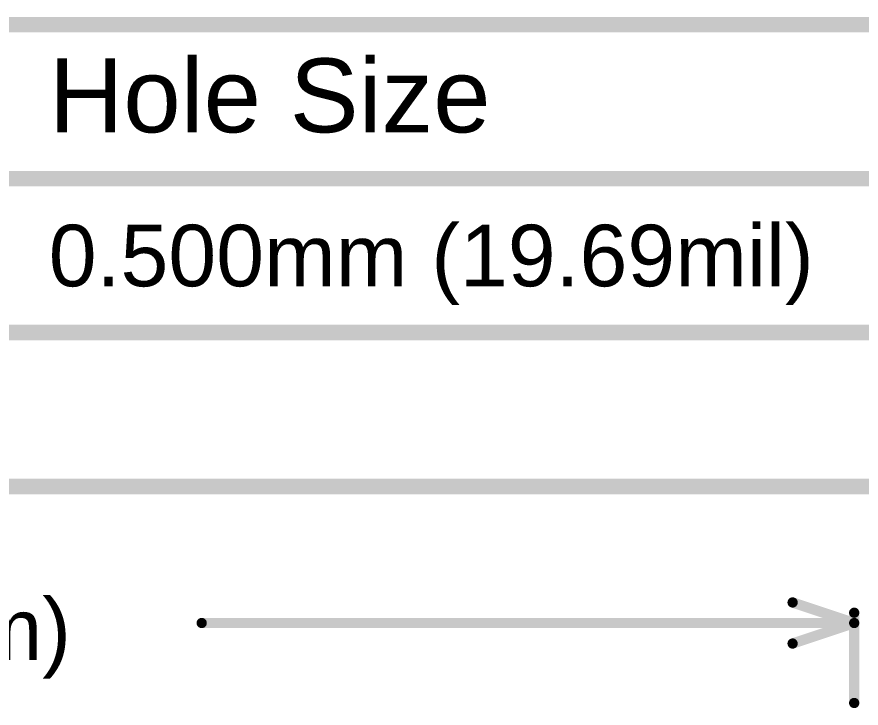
# Model space of a CAD drawing. Header units: inches. Extents: x 95 to 271, y 81 to 124.
# Drawn here: x 122.78 to 143.67, y 107.22 to 124.32 of the extents above; entities that cross this region are included whole.
import ezdxf

# ---------------------------------------------------------------- set-up
doc = ezdxf.new("R2010")
doc.units = ezdxf.units.IN
doc.layers.add('Drill Drawing', color=1, linetype='Continuous')
doc.layers.add('Mechanical 1', color=6, linetype='Continuous')
doc.styles.add('Arial', font='', dxfattribs={"height": 0.2})
doc.styles.get('Arial').set_extended_font_data('Arial')

msp = doc.modelspace()

# ---------------------------------------------------------------- linework, layer by layer
at = {"layer": 'Drill Drawing', "const_width": 0.381}
for points in [[(94.723, 124.13), (271.256, 124.13)], [(94.723, 120.32), (271.256, 120.32)], [(94.723, 116.51), (271.256, 116.51)], [(94.723, 112.7), (271.256, 112.7)]]:
    msp.add_lwpolyline(points, dxfattribs=at)
at = {"layer": 'Mechanical 1', "const_width": 0.254}
for points in [[(141.976, 109.83), (143.5, 109.322)], [(143.5, 107.343), (143.5, 109.576)], [(127.356, 109.322), (143.5, 109.322)], [(141.976, 108.814), (143.5, 109.322)]]:
    msp.add_lwpolyline(points, dxfattribs=at)
at = {"layer": 'Mechanical 1', "const_width": 0.127}
for points in [[(141.913, 109.83, 1), (142.04, 109.83, 1)], [(143.437, 109.576, 1), (143.564, 109.576, 1)], [(127.292, 109.322, 1), (127.419, 109.322, 1)], [(143.437, 109.322, 1), (143.564, 109.322, 1)], [(143.437, 109.322, 1), (143.564, 109.322, 1)], [(143.437, 109.322, 1), (143.564, 109.322, 1)], [(141.913, 108.814, 1), (142.04, 108.814, 1)], [(143.437, 107.343, 1), (143.564, 107.343, 1)]]:
    msp.add_lwpolyline(points, format="xyb", close=True, dxfattribs=at)

# ---------------------------------------------------------------- texts
at = {"layer": 'Drill Drawing', "style": 'Arial'}
for s, height, p in [('Hole Size', 1.8288, (123.571, 121.463)), ('0.500mm (19.69mil)', 1.524, (123.571, 117.653))]:
    msp.add_text(s, height=height, dxfattribs=at).set_placement(p)
at = {"layer": 'Mechanical 1', "style": 'Arial'}
msp.add_text('46.00 (mm)', height=1.524, dxfattribs=at).set_placement((113.238, 108.407))

doc.saveas('drawing.dxf')
